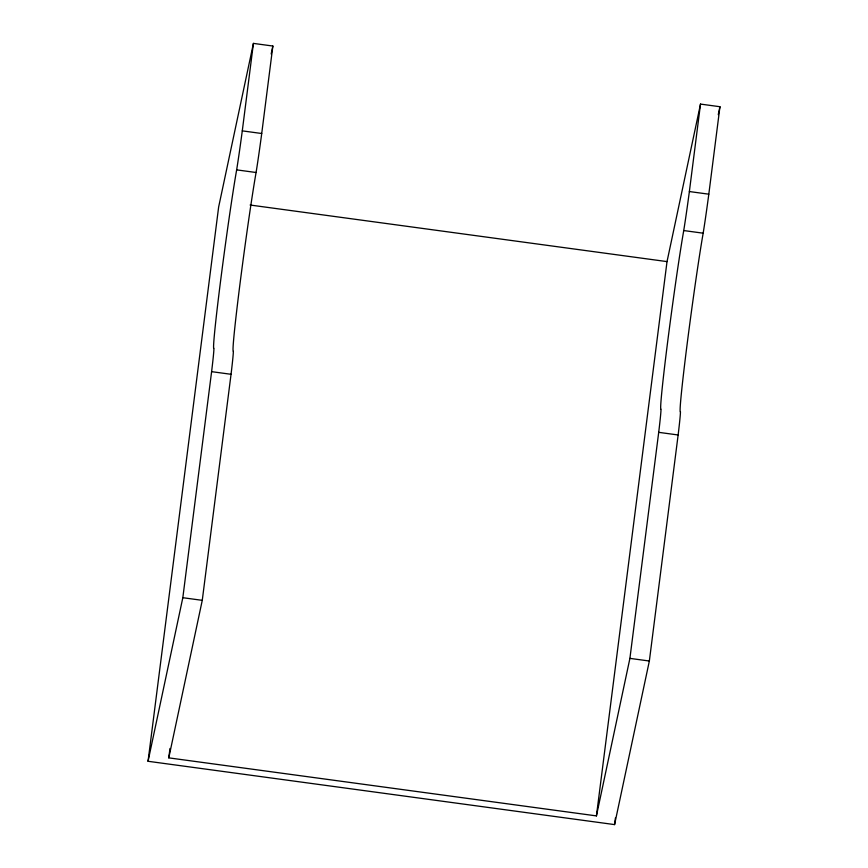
<?xml version="1.0" encoding="UTF-8"?>
<svg xmlns="http://www.w3.org/2000/svg" width="868" height="868" viewBox="0 0 868 868"><rect width="100%" height="100%" fill="white"/><g stroke="black" fill="none" stroke-linecap="round" stroke-linejoin="round"><path stroke-width="1.3" d="M148.048 761.279L218.649 206.985L253.423 43.4L272.867 46.037L261.724 133.509A46.785 1.161 -82.3 0 1 256.082 172.504A98.117 2.43 -82.3 0 0 239.948 284.194A98.117 2.43 -82.3 0 0 233.351 350.976A46.785 1.161 -82.3 0 1 231.051 374.292L202.266 600.341L168.783 757.862L596.425 815.898L629.908 658.378L658.703 432.34A46.785 1.161 -82.3 0 0 661.004 409.023A98.117 2.43 -82.3 0 1 667.6 342.231A98.117 2.43 -82.3 0 1 683.734 230.552A46.785 1.161 -82.3 0 0 689.366 191.546L700.509 104.084L719.952 106.721L708.809 194.182A46.785 1.161 -82.3 0 1 703.167 233.188A98.117 2.43 -82.3 0 0 687.033 344.878A98.117 2.43 -82.3 0 0 680.436 411.66A46.785 1.161 -82.3 0 1 678.136 434.976L649.351 661.015L614.577 824.6L148.048 761.279L182.822 597.705L211.608 371.656A46.785 1.161 -82.3 0 0 213.919 348.339A98.117 2.43 -82.3 0 1 220.505 281.558A98.117 2.43 -82.3 0 1 236.649 169.868A46.785 1.161 -82.3 0 0 242.281 130.862L253.423 43.4M168.783 757.862L169.976 748.466M596.425 815.898L667.025 261.604L700.509 104.084M614.577 824.6L615.434 817.895M271.174 53.979L272.867 46.037M718.27 114.63L719.952 106.721M242.281 130.862L261.724 133.509M689.366 191.546L708.809 194.182M236.649 169.868L256.082 172.504M683.734 230.552L703.167 233.188M250.103 205.022L667.025 261.604M211.608 371.656L231.051 374.292M658.703 432.34L678.136 434.976M182.822 597.705L202.266 600.341M629.908 658.378L649.351 661.015"/></g></svg>
